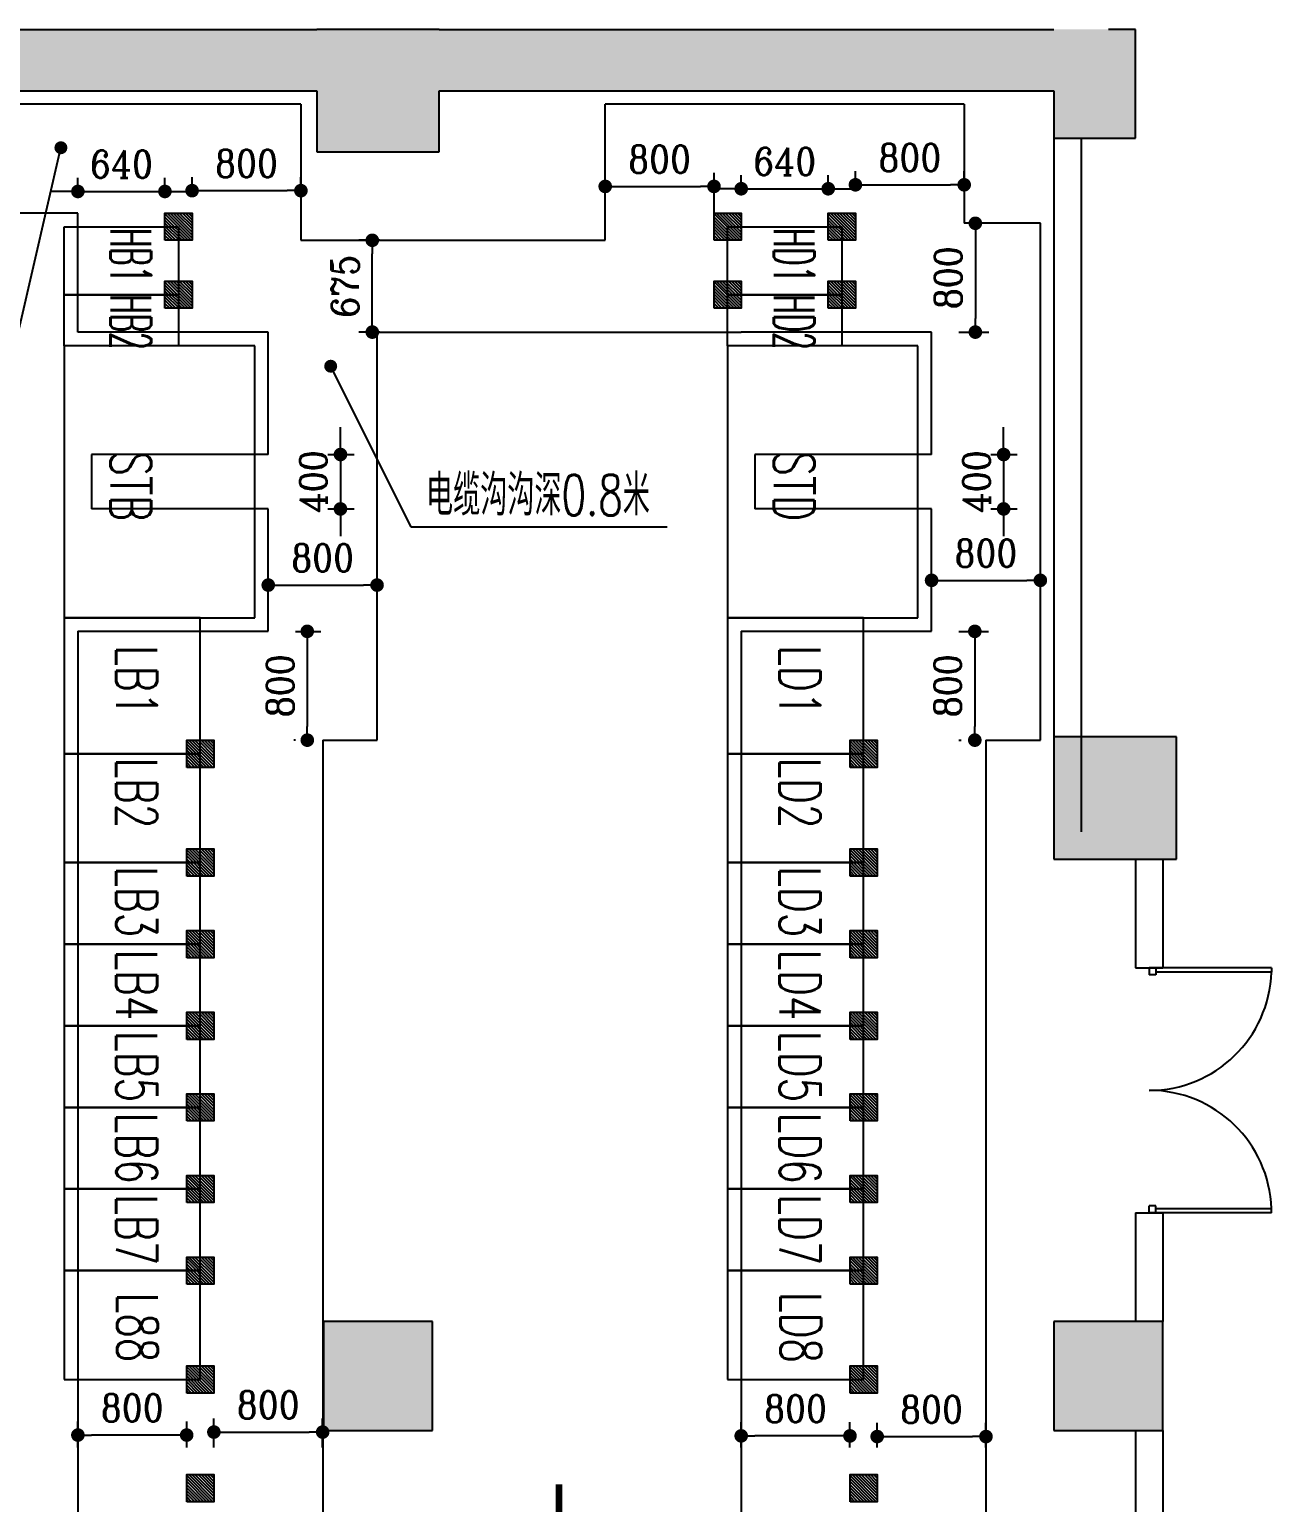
# Model space of a CAD drawing. Extents: x -336391 to 664021, y -458009 to -178412.
# Drawn here: x 578660 to 587794, y -395623 to -384793 of the extents above; entities that cross this region are included whole.
import ezdxf
from ezdxf.enums import TextEntityAlignment as Align

# ---------------------------------------------------------------- set-up
doc = ezdxf.new("R2010")
doc.units = 0
doc.header["$LTSCALE"] = 1000
doc.header["$MEASUREMENT"] = 0
doc.layers.get('0').update_dxf_attribs({"linetype": 'CONTINUOUS'})
doc.layers.get('Defpoints').update_dxf_attribs({"linetype": 'CONTINUOUS'})
for name, color, linetype in [('A-墙线', 7, 'CONTINUOUS'), ('A-门', 8, 'CONTINUOUS'), ('COLUMN', 9, 'CONTINUOUS'), ('EQUIP-箱柜', 3, 'CONTINUOUS'), ('EQUIP-通讯', 3, 'CONTINUOUS'), ('PUB_HATCH', 250, 'CONTINUOUS'), ('WALL', 7, 'CONTINUOUS'), ('电气-文字', 4, 'CONTINUOUS'), ('电气-电缆沟', 9, 'CONTINUOUS')]:
    doc.layers.add(name, color=color, linetype=linetype)
doc.styles.add('HZ', font='tjromans.shx', dxfattribs={"width": 0.75, "bigfont": 'tjhztxt.shx'})
doc.styles.add('ROMANC', font='romanc', dxfattribs={"width": 0.9})
doc.dimstyles.new('dq', dxfattribs={"dimtxt": 200, "dimasz": 100, "dimexe": 100, "dimexo": 200, "dimgap": 100, "dimtad": 1, "dimdec": 0, "dimdsep": 46, "dimtxsty": 'ROMANC', "dimblk1": 'DOT', "dimblk2": 'DOT', "dimsah": 1, "dimcen": 2.5, "dimadec": 0, "dimazin": 0, "dimtfac": 1, "dimtdec": 0, "dimtix": 1, "dimtmove": 2, "dimatfit": 3, "dimldrblk": 'DOT', "dimfxl": 0, "dimtolj": 1, "dimtzin": 0, "dimarcsym": 0})

# ---------------------------------------------------------------- blocks, each defined once
blk = doc.blocks.new('m1800')
at = {"layer": 'A-门'}
for p, q in [((-900, 900), (-900, 0)), ((-900, 900), (-870, 900)), ((-870, 900), (-870, 50)), ((870, 900), (870, 50)), ((900, 900), (870, 900)), ((900, 900), (900, 0)), ((-900, 50), (-850, 50)), ((-900, 0), (-850, 0)), ((-850, 50), (-850, 0)), ((850, 50), (850, 0)), ((900, 50), (850, 50)), ((900, 0), (850, 0))]:
    blk.add_line(p, q, dxfattribs=at)
for centre, start, end in [((-900, 0), 0, 88.0898), ((900, 0), 91.9102, 180)]:
    blk.add_arc(centre, 900, start, end, dxfattribs=at)
blk = doc.blocks.new('_Dot')
at = {"color": 0, "linetype": 'ByBlock', "lineweight": -2}
blk.add_line((-0.5, 0), (-1, 0), dxfattribs=at)
at = {"color": 0, "linetype": 'ByBlock', "const_width": 0.5}
blk.add_lwpolyline([(-0.25, 0, 1), (0.25, 0, 1)], format="xyb", close=True, dxfattribs=at)
blk = doc.blocks.new('*D159')
at = {"layer": 'Defpoints', "color": 0}
for p in [(583894, -395133), (583894, -395418), (584694, -395418)]:
    blk.add_point(p, dxfattribs=at)
at = {"layer": '电气-电缆沟', "color": 0, "lineweight": -2}
for p, q in [((583894, -395218), (583894, -395033)), ((584694, -395218), (584694, -395033)), ((584594, -395133), (583994, -395133))]:
    blk.add_line(p, q, dxfattribs=at)
at = {"layer": '电气-电缆沟', "color": 0, "lineweight": -2, "xscale": 100, "yscale": 100, "zscale": 100, "rotation": 180}
blk.add_blockref('_Dot', (583894, -395133), dxfattribs=at)
at = {"layer": '电气-电缆沟', "color": 0, "lineweight": -2, "xscale": 100, "yscale": 100, "zscale": 100}
blk.add_blockref('_Dot', (584694, -395133), dxfattribs=at)
at = {"layer": '电气-电缆沟', "color": 0, "insert": (584294, -394933), "char_height": 200, "attachment_point": 5, "style": 'ROMANC'}
blk.add_mtext('\\A1;800', dxfattribs=at)
blk = doc.blocks.new('*D160')
at = {"layer": 'Defpoints', "color": 0}
for p in [(585694, -395138), (584894, -395418), (585694, -395418)]:
    blk.add_point(p, dxfattribs=at)
at = {"layer": '电气-电缆沟', "color": 0, "lineweight": -2}
for p, q in [((584894, -395218), (584894, -395038)), ((585694, -395218), (585694, -395038)), ((584994, -395138), (585594, -395138))]:
    blk.add_line(p, q, dxfattribs=at)
at = {"layer": '电气-电缆沟', "color": 0, "lineweight": -2, "xscale": 100, "yscale": 100, "zscale": 100, "rotation": 180}
blk.add_blockref('_Dot', (584894, -395138), dxfattribs=at)
at = {"layer": '电气-电缆沟', "color": 0, "lineweight": -2, "xscale": 100, "yscale": 100, "zscale": 100}
blk.add_blockref('_Dot', (585694, -395138), dxfattribs=at)
at = {"layer": '电气-电缆沟', "color": 0, "insert": (585294, -394938), "char_height": 200, "attachment_point": 5, "style": 'ROMANC'}
blk.add_mtext('\\A1;800', dxfattribs=at)
blk = doc.blocks.new('*D161')
at = {"layer": 'Defpoints', "color": 0}
for p in [(579016, -395127), (579016, -395418), (579816, -395418)]:
    blk.add_point(p, dxfattribs=at)
at = {"layer": '电气-电缆沟', "color": 0, "lineweight": -2}
for p, q in [((579016, -395218), (579016, -395027)), ((579816, -395218), (579816, -395027)), ((579716, -395127), (579116, -395127))]:
    blk.add_line(p, q, dxfattribs=at)
at = {"layer": '电气-电缆沟', "color": 0, "lineweight": -2, "xscale": 100, "yscale": 100, "zscale": 100, "rotation": 180}
blk.add_blockref('_Dot', (579016, -395127), dxfattribs=at)
at = {"layer": '电气-电缆沟', "color": 0, "lineweight": -2, "xscale": 100, "yscale": 100, "zscale": 100}
blk.add_blockref('_Dot', (579816, -395127), dxfattribs=at)
at = {"layer": '电气-电缆沟', "color": 0, "insert": (579416, -394927), "char_height": 200, "attachment_point": 5, "style": 'ROMANC'}
blk.add_mtext('\\A1;800', dxfattribs=at)
blk = doc.blocks.new('*D162')
at = {"layer": 'Defpoints', "color": 0}
for p in [(580816, -395105), (580016, -395418), (580816, -395418)]:
    blk.add_point(p, dxfattribs=at)
at = {"layer": '电气-电缆沟', "color": 0, "lineweight": -2}
for p, q in [((580016, -395218), (580016, -395005)), ((580816, -395218), (580816, -395005)), ((580116, -395105), (580716, -395105))]:
    blk.add_line(p, q, dxfattribs=at)
at = {"layer": '电气-电缆沟', "color": 0, "lineweight": -2, "xscale": 100, "yscale": 100, "zscale": 100, "rotation": 180}
blk.add_blockref('_Dot', (580016, -395105), dxfattribs=at)
at = {"layer": '电气-电缆沟', "color": 0, "lineweight": -2, "xscale": 100, "yscale": 100, "zscale": 100}
blk.add_blockref('_Dot', (580816, -395105), dxfattribs=at)
at = {"layer": '电气-电缆沟', "color": 0, "insert": (580416, -394905), "char_height": 200, "attachment_point": 5, "style": 'ROMANC'}
blk.add_mtext('\\A1;800', dxfattribs=at)
blk = doc.blocks.new('*D163')
at = {"layer": 'Defpoints', "color": 0}
for p in [(580416, -389218), (580703, -390018), (580816, -390018)]:
    blk.add_point(p, dxfattribs=at)
at = {"layer": '电气-电缆沟', "color": 0, "lineweight": -2}
for p, q in [((580616, -389218), (580803, -389218)), ((580703, -389318), (580703, -389918)), ((580616, -390018), (580603, -390018))]:
    blk.add_line(p, q, dxfattribs=at)
at = {"layer": '电气-电缆沟', "color": 0, "lineweight": -2, "xscale": 100, "yscale": 100, "zscale": 100}
for p, rotation in [((580703, -389218), 90), ((580703, -390018), 270)]:
    blk.add_blockref('_Dot', p, dxfattribs=dict(at, rotation=rotation))
at = {"layer": '电气-电缆沟', "color": 0, "insert": (580503, -389618), "char_height": 200, "attachment_point": 5, "rotation": 90, "style": 'ROMANC'}
blk.add_mtext('\\A1;800', dxfattribs=at)
blk = doc.blocks.new('*D164')
at = {"layer": 'Defpoints', "color": 0}
for p in [(581216, -388878), (580416, -389231), (581216, -389231)]:
    blk.add_point(p, dxfattribs=at)
at = {"layer": '电气-电缆沟', "color": 0, "lineweight": -2}
for p, q in [((580416, -389031), (580416, -388778)), ((581216, -389031), (581216, -388778)), ((580516, -388878), (581116, -388878))]:
    blk.add_line(p, q, dxfattribs=at)
at = {"layer": '电气-电缆沟', "color": 0, "lineweight": -2, "xscale": 100, "yscale": 100, "zscale": 100, "rotation": 180}
blk.add_blockref('_Dot', (580416, -388878), dxfattribs=at)
at = {"layer": '电气-电缆沟', "color": 0, "lineweight": -2, "xscale": 100, "yscale": 100, "zscale": 100}
blk.add_blockref('_Dot', (581216, -388878), dxfattribs=at)
at = {"layer": '电气-电缆沟', "color": 0, "insert": (580816, -388678), "char_height": 200, "attachment_point": 5, "style": 'ROMANC'}
blk.add_mtext('\\A1;800', dxfattribs=at)
blk = doc.blocks.new('*D165')
at = {"layer": 'Defpoints', "color": 0}
for p in [(585294, -389218), (585612, -390018), (585694, -390018)]:
    blk.add_point(p, dxfattribs=at)
at = {"layer": '电气-电缆沟', "color": 0, "lineweight": -2}
for p, q in [((585494, -389218), (585712, -389218)), ((585612, -389318), (585612, -389918)), ((585494, -390018), (585512, -390018))]:
    blk.add_line(p, q, dxfattribs=at)
at = {"layer": '电气-电缆沟', "color": 0, "lineweight": -2, "xscale": 100, "yscale": 100, "zscale": 100}
for p, rotation in [((585612, -389218), 90), ((585612, -390018), 270)]:
    blk.add_blockref('_Dot', p, dxfattribs=dict(at, rotation=rotation))
at = {"layer": '电气-电缆沟', "color": 0, "insert": (585412, -389618), "char_height": 200, "attachment_point": 5, "rotation": 90, "style": 'ROMANC'}
blk.add_mtext('\\A1;800', dxfattribs=at)
blk = doc.blocks.new('*D166')
at = {"layer": 'Defpoints', "color": 0}
for p in [(586094, -388843), (585294, -389147), (586094, -389147)]:
    blk.add_point(p, dxfattribs=at)
at = {"layer": '电气-电缆沟', "color": 0, "lineweight": -2}
for p, q in [((585294, -388947), (585294, -388743)), ((586094, -388947), (586094, -388743)), ((585394, -388843), (585994, -388843))]:
    blk.add_line(p, q, dxfattribs=at)
at = {"layer": '电气-电缆沟', "color": 0, "lineweight": -2, "xscale": 100, "yscale": 100, "zscale": 100, "rotation": 180}
blk.add_blockref('_Dot', (585294, -388843), dxfattribs=at)
at = {"layer": '电气-电缆沟', "color": 0, "lineweight": -2, "xscale": 100, "yscale": 100, "zscale": 100}
blk.add_blockref('_Dot', (586094, -388843), dxfattribs=at)
at = {"layer": '电气-电缆沟', "color": 0, "insert": (585694, -388643), "char_height": 200, "attachment_point": 5, "style": 'ROMANC'}
blk.add_mtext('\\A1;800', dxfattribs=at)
blk = doc.blocks.new('*D167')
at = {"layer": 'Defpoints', "color": 0}
for p in [(579656, -385984), (579016, -386143), (579656, -386143)]:
    blk.add_point(p, dxfattribs=at)
at = {"layer": '电气-电缆沟', "color": 0, "lineweight": -2}
for p, q in [((578916, -385984), (578816, -385984)), ((579016, -385943), (579016, -385884)), ((579016, -385984), (579656, -385984)), ((579656, -385943), (579656, -385884)), ((579756, -385984), (579856, -385984))]:
    blk.add_line(p, q, dxfattribs=at)
at = {"layer": '电气-电缆沟', "color": 0, "lineweight": -2, "xscale": 100, "yscale": 100, "zscale": 100}
blk.add_blockref('_Dot', (579016, -385984), dxfattribs=at)
at = {"layer": '电气-电缆沟', "color": 0, "lineweight": -2, "xscale": 100, "yscale": 100, "zscale": 100, "rotation": 180}
blk.add_blockref('_Dot', (579656, -385984), dxfattribs=at)
at = {"layer": '电气-电缆沟', "color": 0, "insert": (579336, -385784), "char_height": 200, "attachment_point": 5, "style": 'ROMANC'}
blk.add_mtext('\\A1;640', dxfattribs=at)
blk = doc.blocks.new('*D168')
at = {"layer": 'Defpoints', "color": 0}
for p in [(580656, -385978), (579856, -386143), (580656, -386143)]:
    blk.add_point(p, dxfattribs=at)
at = {"layer": '电气-电缆沟', "color": 0, "lineweight": -2}
for p, q in [((579856, -385943), (579856, -385878)), ((580656, -385943), (580656, -385878)), ((579956, -385978), (580556, -385978))]:
    blk.add_line(p, q, dxfattribs=at)
at = {"layer": '电气-电缆沟', "color": 0, "lineweight": -2, "xscale": 100, "yscale": 100, "zscale": 100, "rotation": 180}
blk.add_blockref('_Dot', (579856, -385978), dxfattribs=at)
at = {"layer": '电气-电缆沟', "color": 0, "lineweight": -2, "xscale": 100, "yscale": 100, "zscale": 100}
blk.add_blockref('_Dot', (580656, -385978), dxfattribs=at)
at = {"layer": '电气-电缆沟', "color": 0, "insert": (580256, -385778), "char_height": 200, "attachment_point": 5, "style": 'ROMANC'}
blk.add_mtext('\\A1;800', dxfattribs=at)
blk = doc.blocks.new('*D169')
at = {"layer": 'Defpoints', "color": 0}
for p in [(581181, -386343), (581437, -386343), (581437, -387018)]:
    blk.add_point(p, dxfattribs=at)
at = {"layer": '电气-电缆沟', "color": 0, "lineweight": -2}
for p, q in [((581237, -386343), (581081, -386343)), ((581181, -386918), (581181, -386443)), ((581237, -387018), (581081, -387018))]:
    blk.add_line(p, q, dxfattribs=at)
at = {"layer": '电气-电缆沟', "color": 0, "lineweight": -2, "xscale": 100, "yscale": 100, "zscale": 100}
for p, rotation in [((581181, -386343), 90), ((581181, -387018), 270)]:
    blk.add_blockref('_Dot', p, dxfattribs=dict(at, rotation=rotation))
at = {"layer": '电气-电缆沟', "color": 0, "insert": (580981, -386680), "char_height": 200, "attachment_point": 5, "rotation": 90, "style": 'ROMANC'}
blk.add_mtext('\\A1;675', dxfattribs=at)
blk = doc.blocks.new('*D170')
at = {"layer": 'Defpoints', "color": 0}
for p in [(583694, -385947), (582894, -386343), (583694, -386343)]:
    blk.add_point(p, dxfattribs=at)
at = {"layer": '电气-电缆沟', "color": 0, "lineweight": -2}
for p, q in [((582894, -386143), (582894, -385847)), ((583694, -386143), (583694, -385847)), ((582994, -385947), (583594, -385947))]:
    blk.add_line(p, q, dxfattribs=at)
at = {"layer": '电气-电缆沟', "color": 0, "lineweight": -2, "xscale": 100, "yscale": 100, "zscale": 100, "rotation": 180}
blk.add_blockref('_Dot', (582894, -385947), dxfattribs=at)
at = {"layer": '电气-电缆沟', "color": 0, "lineweight": -2, "xscale": 100, "yscale": 100, "zscale": 100}
blk.add_blockref('_Dot', (583694, -385947), dxfattribs=at)
at = {"layer": '电气-电缆沟', "color": 0, "insert": (583294, -385747), "char_height": 200, "attachment_point": 5, "style": 'ROMANC'}
blk.add_mtext('\\A1;800', dxfattribs=at)
blk = doc.blocks.new('*D171')
at = {"layer": 'Defpoints', "color": 0}
for p in [(584534, -385964), (583894, -386143), (584534, -386143)]:
    blk.add_point(p, dxfattribs=at)
at = {"layer": '电气-电缆沟', "color": 0, "lineweight": -2}
for p, q in [((583894, -385943), (583894, -385864)), ((584534, -385943), (584534, -385864)), ((583794, -385964), (583694, -385964)), ((583894, -385964), (584534, -385964)), ((584634, -385964), (584734, -385964))]:
    blk.add_line(p, q, dxfattribs=at)
at = {"layer": '电气-电缆沟', "color": 0, "lineweight": -2, "xscale": 100, "yscale": 100, "zscale": 100}
blk.add_blockref('_Dot', (583894, -385964), dxfattribs=at)
at = {"layer": '电气-电缆沟', "color": 0, "lineweight": -2, "xscale": 100, "yscale": 100, "zscale": 100, "rotation": 180}
blk.add_blockref('_Dot', (584534, -385964), dxfattribs=at)
at = {"layer": '电气-电缆沟', "color": 0, "insert": (584214, -385764), "char_height": 200, "attachment_point": 5, "style": 'ROMANC'}
blk.add_mtext('\\A1;640', dxfattribs=at)
blk = doc.blocks.new('*D172')
at = {"layer": 'Defpoints', "color": 0}
for p in [(585534, -385935), (584734, -386143), (585534, -386143)]:
    blk.add_point(p, dxfattribs=at)
at = {"layer": '电气-电缆沟', "color": 0, "lineweight": -2}
for p, q in [((584734, -385943), (584734, -385835)), ((585534, -385943), (585534, -385835)), ((584834, -385935), (585434, -385935))]:
    blk.add_line(p, q, dxfattribs=at)
at = {"layer": '电气-电缆沟', "color": 0, "lineweight": -2, "xscale": 100, "yscale": 100, "zscale": 100, "rotation": 180}
blk.add_blockref('_Dot', (584734, -385935), dxfattribs=at)
at = {"layer": '电气-电缆沟', "color": 0, "lineweight": -2, "xscale": 100, "yscale": 100, "zscale": 100}
blk.add_blockref('_Dot', (585534, -385935), dxfattribs=at)
at = {"layer": '电气-电缆沟', "color": 0, "insert": (585134, -385735), "char_height": 200, "attachment_point": 5, "style": 'ROMANC'}
blk.add_mtext('\\A1;800', dxfattribs=at)
blk = doc.blocks.new('*D173')
at = {"layer": 'Defpoints', "color": 0}
for p in [(585534, -386218), (585294, -387018), (585616, -387018)]:
    blk.add_point(p, dxfattribs=at)
at = {"layer": '电气-电缆沟', "color": 0, "lineweight": -2}
for p, q in [((585734, -386218), (585716, -386218)), ((585616, -386318), (585616, -386918)), ((585494, -387018), (585716, -387018))]:
    blk.add_line(p, q, dxfattribs=at)
at = {"layer": '电气-电缆沟', "color": 0, "lineweight": -2, "xscale": 100, "yscale": 100, "zscale": 100}
for p, rotation in [((585616, -386218), 90), ((585616, -387018), 270)]:
    blk.add_blockref('_Dot', p, dxfattribs=dict(at, rotation=rotation))
at = {"layer": '电气-电缆沟', "color": 0, "insert": (585416, -386618), "char_height": 200, "attachment_point": 5, "rotation": 90, "style": 'ROMANC'}
blk.add_mtext('\\A1;800', dxfattribs=at)
blk = doc.blocks.new('*D175')
at = {"layer": 'Defpoints', "color": 0}
for p in [(580653, -387918), (580653, -388318), (580947, -388318)]:
    blk.add_point(p, dxfattribs=at)
at = {"layer": '电气-电缆沟', "color": 0, "lineweight": -2}
for p, q in [((580947, -387818), (580947, -387718)), ((580853, -387918), (581047, -387918)), ((580947, -387918), (580947, -388318)), ((580853, -388318), (581047, -388318)), ((580947, -388418), (580947, -388518))]:
    blk.add_line(p, q, dxfattribs=at)
at = {"layer": '电气-电缆沟', "color": 0, "lineweight": -2, "xscale": 100, "yscale": 100, "zscale": 100}
for p, rotation in [((580947, -387918), 270), ((580947, -388318), 90)]:
    blk.add_blockref('_Dot', p, dxfattribs=dict(at, rotation=rotation))
at = {"layer": '电气-电缆沟', "color": 0, "insert": (580747, -388118), "char_height": 200, "attachment_point": 5, "rotation": 90, "style": 'ROMANC'}
blk.add_mtext('\\A1;400', dxfattribs=at)
blk = doc.blocks.new('*D176')
at = {"layer": 'Defpoints', "color": 0}
for p in [(585531, -387918), (585531, -388318), (585824, -388318)]:
    blk.add_point(p, dxfattribs=at)
at = {"layer": '电气-电缆沟', "color": 0, "lineweight": -2}
for p, q in [((585824, -387818), (585824, -387718)), ((585731, -387918), (585924, -387918)), ((585824, -387918), (585824, -388318)), ((585731, -388318), (585924, -388318)), ((585824, -388418), (585824, -388518))]:
    blk.add_line(p, q, dxfattribs=at)
at = {"layer": '电气-电缆沟', "color": 0, "lineweight": -2, "xscale": 100, "yscale": 100, "zscale": 100}
for p, rotation in [((585824, -387918), 270), ((585824, -388318), 90)]:
    blk.add_blockref('_Dot', p, dxfattribs=dict(at, rotation=rotation))
at = {"layer": '电气-电缆沟', "color": 0, "insert": (585624, -388118), "char_height": 200, "attachment_point": 5, "rotation": 90, "style": 'ROMANC'}
blk.add_mtext('\\A1;400', dxfattribs=at)

msp = doc.modelspace()

# ---------------------------------------------------------------- hatches: boundary and pattern name
at = {"layer": 'EQUIP-通讯'}
h = msp.add_hatch(color=256, dxfattribs=at)
edge = h.paths.add_edge_path()
edge.add_arc((578891.2, -385662.4), 48, 0, 360)
h = msp.add_hatch(color=256, dxfattribs=at)
edge = h.paths.add_edge_path()
edge.add_arc((580875.1, -387268.7), 48, 0, 360)
at = {"layer": 'PUB_HATCH'}
for points in [[(580772.1, -385242.9), (580772.1, -384792.9), (581494.1, -384792.9), (581494.1, -384792.9), (573766.2, -384792.9), (573766.2, -384792.9), (574216.2, -384792.9), (574216.2, -385242.9)], [(580772.1, -385692.9), (581672.1, -385692.9), (581672.1, -384792.9), (580772.1, -384792.9)], [(586194.1, -385242.9), (586194.1, -384792.9), (581494.1, -384792.9), (581494.1, -384792.9), (581672.1, -384792.9), (581672.1, -385242.9)], [(586194.1, -385592.9), (586794.1, -385592.9), (586794.1, -384792.9), (586194.1, -384792.9)], [(586194.1, -390892.9), (587094.1, -390892.9), (587094.1, -389992.9), (586194.1, -389992.9)], [(581622.7, -395092.9), (581622.7, -394292.9), (580822.7, -394292.9), (580822.7, -395092.9)], [(586194.1, -394292.9), (586194.1, -395092.9), (586994.1, -395092.9), (586994.1, -394292.9)]]:
    msp.add_hatch(color=256, dxfattribs=at).paths.add_polyline_path(points)
at = {"layer": '电气-电缆沟'}
h = msp.add_hatch(dxfattribs=at)
h.set_pattern_fill('ANSI31', color=11, scale=10, angle=90, style=0)
h.set_pattern_definition([(135, (430223.189, -537914.413), (-11.2253202, -11.2253202), [])])
h.paths.add_polyline_path([(579656.2, -386342.9), (579656.2, -386142.9), (579856.2, -386142.9), (579856.2, -386342.9)])
h = msp.add_hatch(dxfattribs=at)
h.set_pattern_fill('ANSI31', color=11, scale=10, angle=90, style=0)
h.set_pattern_definition([(135, (434261.11, -537914.413), (-11.2253202, -11.2253202), [])])
h.paths.add_polyline_path([(583694.1, -386342.9), (583694.1, -386142.9), (583894.1, -386142.9), (583894.1, -386342.9)])
h = msp.add_hatch(dxfattribs=at)
h.set_pattern_fill('ANSI31', color=11, scale=10, angle=90, style=0)
h.set_pattern_definition([(135, (435101.11, -537914.413), (-11.2253202, -11.2253202), [])])
h.paths.add_polyline_path([(584534.1, -386342.9), (584534.1, -386142.9), (584734.1, -386142.9), (584734.1, -386342.9)])
h = msp.add_hatch(dxfattribs=at)
h.set_pattern_fill('ANSI31', color=11, scale=10, angle=90, style=0)
h.set_pattern_definition([(135, (430223.189, -538414.413), (-11.2253202, -11.2253202), [])])
h.paths.add_polyline_path([(579656.2, -386842.9), (579656.2, -386642.9), (579856.2, -386642.9), (579856.2, -386842.9)])
h = msp.add_hatch(dxfattribs=at)
h.set_pattern_fill('ANSI31', color=11, scale=10, angle=90, style=0)
h.set_pattern_definition([(135, (434261.11, -538414.413), (-11.2253202, -11.2253202), [])])
h.paths.add_polyline_path([(583694.1, -386842.9), (583694.1, -386642.9), (583894.1, -386642.9), (583894.1, -386842.9)])
h = msp.add_hatch(dxfattribs=at)
h.set_pattern_fill('ANSI31', color=11, scale=10, angle=90, style=0)
h.set_pattern_definition([(135, (435101.11, -538414.413), (-11.2253202, -11.2253202), [])])
h.paths.add_polyline_path([(584534.1, -386842.9), (584534.1, -386642.9), (584734.1, -386642.9), (584734.1, -386842.9)])
h = msp.add_hatch(dxfattribs=at)
h.set_pattern_fill('ANSI31', color=11, scale=10, angle=90, style=0)
h.set_pattern_definition([(135, (430383.189, -541789.413), (-11.2253202, -11.2253202), [])])
h.paths.add_polyline_path([(579816.2, -390217.9), (579816.2, -390017.9), (580016.2, -390017.9), (580016.2, -390217.9)])
h = msp.add_hatch(dxfattribs=at)
h.set_pattern_fill('ANSI31', color=11, scale=10, angle=90, style=0)
h.set_pattern_definition([(135, (435261.11, -541789.413), (-11.2253202, -11.2253202), [])])
h.paths.add_polyline_path([(584694.1, -390217.9), (584694.1, -390017.9), (584894.1, -390017.9), (584894.1, -390217.9)])
h = msp.add_hatch(dxfattribs=at)
h.set_pattern_fill('ANSI31', color=11, scale=10, angle=90, style=0)
h.set_pattern_definition([(135, (430383.189, -542589.413), (-11.2253202, -11.2253202), [])])
h.paths.add_polyline_path([(579816.2, -391017.9), (579816.2, -390817.9), (580016.2, -390817.9), (580016.2, -391017.9)])
h = msp.add_hatch(dxfattribs=at)
h.set_pattern_fill('ANSI31', color=11, scale=10, angle=90, style=0)
h.set_pattern_definition([(135, (435261.11, -542589.413), (-11.2253202, -11.2253202), [])])
h.paths.add_polyline_path([(584694.1, -391017.9), (584694.1, -390817.9), (584894.1, -390817.9), (584894.1, -391017.9)])
h = msp.add_hatch(dxfattribs=at)
h.set_pattern_fill('ANSI31', color=11, scale=10, angle=90, style=0)
h.set_pattern_definition([(135, (430383.189, -543189.413), (-11.2253202, -11.2253202), [])])
h.paths.add_polyline_path([(579816.2, -391617.9), (579816.2, -391417.9), (580016.2, -391417.9), (580016.2, -391617.9)])
h = msp.add_hatch(dxfattribs=at)
h.set_pattern_fill('ANSI31', color=11, scale=10, angle=90, style=0)
h.set_pattern_definition([(135, (435261.11, -543189.413), (-11.2253202, -11.2253202), [])])
h.paths.add_polyline_path([(584694.1, -391617.9), (584694.1, -391417.9), (584894.1, -391417.9), (584894.1, -391617.9)])
h = msp.add_hatch(dxfattribs=at)
h.set_pattern_fill('ANSI31', color=11, scale=10, angle=90, style=0)
h.set_pattern_definition([(135, (430383.189, -543789.413), (-11.2253202, -11.2253202), [])])
h.paths.add_polyline_path([(579816.2, -392217.9), (579816.2, -392017.9), (580016.2, -392017.9), (580016.2, -392217.9)])
h = msp.add_hatch(dxfattribs=at)
h.set_pattern_fill('ANSI31', color=11, scale=10, angle=90, style=0)
h.set_pattern_definition([(135, (435261.11, -543789.413), (-11.2253202, -11.2253202), [])])
h.paths.add_polyline_path([(584694.1, -392217.9), (584694.1, -392017.9), (584894.1, -392017.9), (584894.1, -392217.9)])
h = msp.add_hatch(dxfattribs=at)
h.set_pattern_fill('ANSI31', color=11, scale=10, angle=90, style=0)
h.set_pattern_definition([(135, (430383.189, -544389.413), (-11.2253202, -11.2253202), [])])
h.paths.add_polyline_path([(579816.2, -392817.9), (579816.2, -392617.9), (580016.2, -392617.9), (580016.2, -392817.9)])
h = msp.add_hatch(dxfattribs=at)
h.set_pattern_fill('ANSI31', color=11, scale=10, angle=90, style=0)
h.set_pattern_definition([(135, (435261.11, -544389.413), (-11.2253202, -11.2253202), [])])
h.paths.add_polyline_path([(584694.1, -392817.9), (584694.1, -392617.9), (584894.1, -392617.9), (584894.1, -392817.9)])
h = msp.add_hatch(dxfattribs=at)
h.set_pattern_fill('ANSI31', color=11, scale=10, angle=90, style=0)
h.set_pattern_definition([(135, (430383.189, -544989.413), (-11.2253202, -11.2253202), [])])
h.paths.add_polyline_path([(579816.2, -393417.9), (579816.2, -393217.9), (580016.2, -393217.9), (580016.2, -393417.9)])
h = msp.add_hatch(dxfattribs=at)
h.set_pattern_fill('ANSI31', color=11, scale=10, angle=90, style=0)
h.set_pattern_definition([(135, (435261.11, -544989.413), (-11.2253202, -11.2253202), [])])
h.paths.add_polyline_path([(584694.1, -393417.9), (584694.1, -393217.9), (584894.1, -393217.9), (584894.1, -393417.9)])
h = msp.add_hatch(dxfattribs=at)
h.set_pattern_fill('ANSI31', color=11, scale=10, angle=90, style=0)
h.set_pattern_definition([(135, (430383.189, -545589.413), (-11.2253202, -11.2253202), [])])
h.paths.add_polyline_path([(579816.2, -394017.9), (579816.2, -393817.9), (580016.2, -393817.9), (580016.2, -394017.9)])
h = msp.add_hatch(dxfattribs=at)
h.set_pattern_fill('ANSI31', color=11, scale=10, angle=90, style=0)
h.set_pattern_definition([(135, (435261.11, -545589.413), (-11.2253202, -11.2253202), [])])
h.paths.add_polyline_path([(584694.1, -394017.9), (584694.1, -393817.9), (584894.1, -393817.9), (584894.1, -394017.9)])
h = msp.add_hatch(dxfattribs=at)
h.set_pattern_fill('ANSI31', color=11, scale=10, angle=90, style=0)
h.set_pattern_definition([(135, (430383.189, -546389.413), (-11.2253202, -11.2253202), [])])
h.paths.add_polyline_path([(579816.2, -394817.9), (579816.2, -394617.9), (580016.2, -394617.9), (580016.2, -394817.9)])
h = msp.add_hatch(dxfattribs=at)
h.set_pattern_fill('ANSI31', color=11, scale=10, angle=90, style=0)
h.set_pattern_definition([(135, (435261.11, -546389.413), (-11.2253202, -11.2253202), [])])
h.paths.add_polyline_path([(584694.1, -394817.9), (584694.1, -394617.9), (584894.1, -394617.9), (584894.1, -394817.9)])
h = msp.add_hatch(dxfattribs=at)
h.set_pattern_fill('ANSI31', color=11, scale=10, angle=90, style=0)
h.set_pattern_definition([(135, (430383.189, -547189.413), (-11.2253202, -11.2253202), [])])
h.paths.add_polyline_path([(579816.2, -395617.9), (579816.2, -395417.9), (580016.2, -395417.9), (580016.2, -395617.9)])
h = msp.add_hatch(dxfattribs=at)
h.set_pattern_fill('ANSI31', color=11, scale=10, angle=90, style=0)
h.set_pattern_definition([(135, (435261.11, -547189.413), (-11.2253202, -11.2253202), [])])
h.paths.add_polyline_path([(584694.1, -395617.9), (584694.1, -395417.9), (584894.1, -395417.9), (584894.1, -395617.9)])

# ---------------------------------------------------------------- linework, layer by layer
at = {"layer": 'A-墙线'}
for p, q in [((586194.1, -385592.9), (586194.1, -390092.9)), ((586394.1, -385592.9), (586394.1, -390692.9)), ((586794.1, -390892.9), (586794.1, -391692.9)), ((586994.1, -390892.9), (586994.1, -391692.9)), ((586794.1, -391692.9), (586994.1, -391692.9)), ((586794.1, -393492.9), (586794.1, -394292.9)), ((586794.1, -393492.9), (586994.1, -393492.9)), ((586994.1, -393492.9), (586994.1, -394292.9)), ((586794.1, -395092.9), (586794.1, -401292.9)), ((586994.1, -395092.9), (586994.1, -401492.9))]:
    msp.add_line(p, q, dxfattribs=at)
at = {"layer": 'COLUMN'}
for p, q in [((581672.1, -384792.9), (580772.1, -384792.9)), ((586794.1, -384792.9), (586594.1, -384792.9)), ((586794.1, -385592.9), (586794.1, -384792.9)), ((580772.1, -385242.9), (580772.1, -385692.9)), ((581672.1, -385692.9), (581672.1, -385242.9)), ((586194.1, -385242.9), (586194.1, -385592.9)), ((586194.1, -385592.9), (586794.1, -385592.9)), ((580772.1, -385692.9), (581672.1, -385692.9)), ((587094.1, -389992.9), (586194.1, -389992.9)), ((586194.1, -389992.9), (586194.1, -390892.9)), ((587094.1, -390892.9), (587094.1, -389992.9)), ((586194.1, -390892.9), (587094.1, -390892.9)), ((581622.7, -394292.9), (580822.7, -394292.9)), ((580822.7, -394292.9), (580822.7, -395092.9)), ((581622.7, -395092.9), (581622.7, -394292.9)), ((586194.1, -394292.9), (586194.1, -395092.9)), ((586994.1, -394292.9), (586194.1, -394292.9)), ((586994.1, -395092.9), (586994.1, -394292.9)), ((580822.7, -395092.9), (581622.7, -395092.9)), ((586194.1, -395092.9), (586994.1, -395092.9))]:
    msp.add_line(p, q, dxfattribs=at)
at = {"layer": 'EQUIP-箱柜'}
for p, q in [((578916.2, -386742.9), (578916.2, -386242.9)), ((578916.2, -386242.9), (579756.2, -386242.9)), ((579756.2, -386242.9), (579756.2, -386742.9)), ((583794.1, -386742.9), (583794.1, -386242.9)), ((583794.1, -386242.9), (584634.1, -386242.9)), ((584634.1, -386242.9), (584634.1, -386742.9)), ((578916.2, -387117.9), (578916.2, -386742.9)), ((578916.2, -386742.9), (579756.2, -386742.9)), ((579756.2, -386742.9), (578916.2, -386742.9)), ((579756.2, -386742.9), (579756.2, -387117.9)), ((583794.1, -387117.9), (583794.1, -386742.9)), ((583794.1, -386742.9), (584634.1, -386742.9)), ((584634.1, -386742.9), (583794.1, -386742.9)), ((584634.1, -386742.9), (584634.1, -387117.9)), ((578916.2, -387117.9), (578916.2, -389117.9)), ((580316.2, -387117.9), (578916.2, -387117.9)), ((579756.2, -387117.9), (578916.2, -387117.9)), ((580316.2, -389117.9), (580316.2, -387117.9)), ((583794.1, -387117.9), (583794.1, -389117.9)), ((585194.1, -387117.9), (583794.1, -387117.9)), ((584634.1, -387117.9), (583794.1, -387117.9)), ((585194.1, -389117.9), (585194.1, -387117.9)), ((578916.2, -389117.9), (580316.2, -389117.9)), ((578916.2, -389117.9), (578916.2, -390117.9)), ((579916.2, -389117.9), (578916.2, -389117.9)), ((579916.2, -390117.9), (579916.2, -389117.9)), ((583794.1, -389117.9), (585194.1, -389117.9)), ((583794.1, -389117.9), (583794.1, -390117.9)), ((584794.1, -389117.9), (583794.1, -389117.9)), ((584794.1, -390117.9), (584794.1, -389117.9)), ((578916.2, -390117.9), (579916.2, -390117.9)), ((578916.2, -390117.9), (578916.2, -390917.9)), ((579916.2, -390117.9), (578916.2, -390117.9)), ((579916.2, -390917.9), (579916.2, -390117.9)), ((583794.1, -390117.9), (584794.1, -390117.9)), ((583794.1, -390117.9), (583794.1, -390917.9)), ((584794.1, -390117.9), (583794.1, -390117.9)), ((584794.1, -390917.9), (584794.1, -390117.9)), ((578916.2, -390917.9), (579916.2, -390917.9)), ((578916.2, -390917.9), (578916.2, -391517.9)), ((579916.2, -390917.9), (578916.2, -390917.9)), ((579916.2, -391517.9), (579916.2, -390917.9)), ((583794.1, -390917.9), (584794.1, -390917.9)), ((583794.1, -390917.9), (583794.1, -391517.9)), ((584794.1, -390917.9), (583794.1, -390917.9)), ((584794.1, -391517.9), (584794.1, -390917.9)), ((578916.2, -391517.9), (579916.2, -391517.9)), ((578916.2, -391517.9), (578916.2, -392117.9)), ((579916.2, -391517.9), (578916.2, -391517.9)), ((579916.2, -392117.9), (579916.2, -391517.9)), ((583794.1, -391517.9), (584794.1, -391517.9)), ((583794.1, -391517.9), (583794.1, -392117.9)), ((584794.1, -391517.9), (583794.1, -391517.9)), ((584794.1, -392117.9), (584794.1, -391517.9)), ((578916.2, -392117.9), (579916.2, -392117.9)), ((578916.2, -392117.9), (578916.2, -392717.9)), ((579916.2, -392117.9), (578916.2, -392117.9)), ((579916.2, -392717.9), (579916.2, -392117.9)), ((583794.1, -392117.9), (584794.1, -392117.9)), ((583794.1, -392117.9), (583794.1, -392717.9)), ((584794.1, -392117.9), (583794.1, -392117.9)), ((584794.1, -392717.9), (584794.1, -392117.9)), ((578916.2, -392717.9), (578916.2, -393317.9)), ((579916.2, -392717.9), (578916.2, -392717.9)), ((578916.2, -392717.9), (579916.2, -392717.9)), ((579916.2, -393317.9), (579916.2, -392717.9)), ((583794.1, -392717.9), (583794.1, -393317.9)), ((584794.1, -392717.9), (583794.1, -392717.9)), ((583794.1, -392717.9), (584794.1, -392717.9)), ((584794.1, -393317.9), (584794.1, -392717.9)), ((578916.2, -393317.9), (579916.2, -393317.9)), ((578916.2, -393317.9), (578916.2, -393917.9)), ((579916.2, -393317.9), (578916.2, -393317.9)), ((579916.2, -393917.9), (579916.2, -393317.9)), ((583794.1, -393317.9), (584794.1, -393317.9)), ((583794.1, -393317.9), (583794.1, -393917.9)), ((584794.1, -393317.9), (583794.1, -393317.9)), ((584794.1, -393917.9), (584794.1, -393317.9)), ((578916.2, -393917.9), (578916.2, -394717.9)), ((579916.2, -393917.9), (578916.2, -393917.9)), ((578916.2, -393917.9), (579916.2, -393917.9)), ((579916.2, -394717.9), (579916.2, -393917.9)), ((583794.1, -393917.9), (583794.1, -394717.9)), ((584794.1, -393917.9), (583794.1, -393917.9)), ((583794.1, -393917.9), (584794.1, -393917.9)), ((584794.1, -394717.9), (584794.1, -393917.9)), ((578916.2, -394717.9), (579916.2, -394717.9)), ((583794.1, -394717.9), (584794.1, -394717.9))]:
    msp.add_line(p, q, dxfattribs=at)
at = {"layer": 'WALL'}
for p, q in [((574216.2, -384792.9), (580772.1, -384792.9)), ((581672.1, -384792.9), (586194.1, -384792.9)), ((574216.2, -385242.9), (580772.1, -385242.9)), ((581672.1, -385242.9), (586194.1, -385242.9))]:
    msp.add_line(p, q, dxfattribs=at)
at = {"layer": '电气-文字', "const_width": 50}
msp.add_lwpolyline([(582244.2, -395843.1), (582554, -395843.1), (582554, -395488.8)], dxfattribs=at)
at = {"layer": '电气-电缆沟'}
for p, q in [((580656.2, -385342.9), (574676.2, -385342.9)), ((580656.2, -385342.9), (580656.2, -386342.9)), ((585534.1, -385342.9), (582894.1, -385342.9)), ((582894.1, -386342.9), (582894.1, -385342.9)), ((585534.1, -385342.9), (585534.1, -386217.9)), ((578488.6, -387408.6), (578891.2, -385662.4)), ((579016.2, -386142.9), (576316.2, -386142.9)), ((579016.2, -387017.9), (579016.2, -386142.9)), ((586094.1, -386217.9), (585534.1, -386217.9)), ((586094.1, -390017.9), (586094.1, -386217.9)), ((580656.2, -386342.9), (582894.1, -386342.9)), ((580416.2, -387017.9), (579016.2, -387017.9)), ((580416.2, -387917.9), (580416.2, -387017.9)), ((581216.2, -390017.9), (581216.2, -387017.9)), ((581216.2, -387017.9), (583894.1, -387017.9)), ((585294.1, -387017.9), (583894.1, -387017.9)), ((585294.1, -387917.9), (585294.1, -387017.9)), ((581466.5, -388451.8), (580875.1, -387268.7)), ((580416.2, -387917.9), (579116.2, -387917.9)), ((579116.2, -387917.9), (579116.2, -388317.9)), ((585294.1, -387917.9), (583994.1, -387917.9)), ((583994.1, -387917.9), (583994.1, -388317.9)), ((580416.2, -388317.9), (579116.2, -388317.9)), ((580416.2, -389217.9), (580416.2, -388317.9)), ((585294.1, -388317.9), (583994.1, -388317.9)), ((585294.1, -389217.9), (585294.1, -388317.9)), ((583349.6, -388451.8), (581466.5, -388451.8)), ((579016.2, -389217.9), (579016.2, -394017.9)), ((579016.2, -389217.9), (580416.2, -389217.9)), ((583894.1, -389217.9), (583894.1, -396317.9)), ((583894.1, -389217.9), (585294.1, -389217.9)), ((580816.2, -390017.9), (580816.2, -398992.9)), ((580816.2, -390017.9), (581216.2, -390017.9)), ((585694.1, -390017.9), (585694.1, -400792.9)), ((585694.1, -390017.9), (586094.1, -390017.9)), ((579016.2, -394017.9), (579016.2, -396317.9))]:
    msp.add_line(p, q, dxfattribs=at)
at = {"layer": '电气-电缆沟', "color": 11}
for points in [[(579656.2, -386342.9), (579656.2, -386142.9), (579856.2, -386142.9), (579856.2, -386342.9)], [(583694.1, -386342.9), (583694.1, -386142.9), (583894.1, -386142.9), (583894.1, -386342.9)], [(584534.1, -386342.9), (584534.1, -386142.9), (584734.1, -386142.9), (584734.1, -386342.9)], [(579656.2, -386842.9), (579656.2, -386642.9), (579856.2, -386642.9), (579856.2, -386842.9)], [(583694.1, -386842.9), (583694.1, -386642.9), (583894.1, -386642.9), (583894.1, -386842.9)], [(584534.1, -386842.9), (584534.1, -386642.9), (584734.1, -386642.9), (584734.1, -386842.9)], [(579816.2, -390217.9), (579816.2, -390017.9), (580016.2, -390017.9), (580016.2, -390217.9)], [(584694.1, -390217.9), (584694.1, -390017.9), (584894.1, -390017.9), (584894.1, -390217.9)], [(579816.2, -391017.9), (579816.2, -390817.9), (580016.2, -390817.9), (580016.2, -391017.9)], [(584694.1, -391017.9), (584694.1, -390817.9), (584894.1, -390817.9), (584894.1, -391017.9)], [(579816.2, -391617.9), (579816.2, -391417.9), (580016.2, -391417.9), (580016.2, -391617.9)], [(584694.1, -391617.9), (584694.1, -391417.9), (584894.1, -391417.9), (584894.1, -391617.9)], [(579816.2, -392217.9), (579816.2, -392017.9), (580016.2, -392017.9), (580016.2, -392217.9)], [(584694.1, -392217.9), (584694.1, -392017.9), (584894.1, -392017.9), (584894.1, -392217.9)], [(579816.2, -392817.9), (579816.2, -392617.9), (580016.2, -392617.9), (580016.2, -392817.9)], [(584694.1, -392817.9), (584694.1, -392617.9), (584894.1, -392617.9), (584894.1, -392817.9)], [(579816.2, -393417.9), (579816.2, -393217.9), (580016.2, -393217.9), (580016.2, -393417.9)], [(584694.1, -393417.9), (584694.1, -393217.9), (584894.1, -393217.9), (584894.1, -393417.9)], [(579816.2, -394017.9), (579816.2, -393817.9), (580016.2, -393817.9), (580016.2, -394017.9)], [(584694.1, -394017.9), (584694.1, -393817.9), (584894.1, -393817.9), (584894.1, -394017.9)], [(579816.2, -394817.9), (579816.2, -394617.9), (580016.2, -394617.9), (580016.2, -394817.9)], [(584694.1, -394817.9), (584694.1, -394617.9), (584894.1, -394617.9), (584894.1, -394817.9)], [(579816.2, -395617.9), (579816.2, -395417.9), (580016.2, -395417.9), (580016.2, -395617.9)], [(584694.1, -395617.9), (584694.1, -395417.9), (584894.1, -395417.9), (584894.1, -395617.9)]]:
    msp.add_lwpolyline(points, close=True, dxfattribs=at)

# ---------------------------------------------------------------- block references
at = {"layer": 'A-门', "rotation": 270}
msp.add_blockref('m1800', (586894.1, -392592.9), dxfattribs=at)

# ---------------------------------------------------------------- texts
at = {"layer": '电气-文字', "style": 'HZ'}
for s, width, p in [('HB1', 0.5, (579405.1, -386455.1)), ('HD1', 0.5, (584283, -386455.1)), ('HB2', 0.5, (579405.1, -386944)), ('HD2', 0.5, (584283, -386944)), ('STB', 0.7, (579405.1, -388150.9)), ('STD', 0.7, (584283, -388150.9)), ('LB1', 0.7, (579448.7, -389580.9)), ('LD1', 0.7, (584326.6, -389580.9)), ('LB2', 0.7, (579448.7, -390406.1)), ('LD2', 0.7, (584326.6, -390406.1)), ('LB3', 0.7, (579448.7, -391206.1)), ('LD3', 0.7, (584326.6, -391206.1)), ('LB4', 0.7, (579448.7, -391817.7)), ('LD4', 0.7, (584326.6, -391817.7)), ('LB5', 0.7, (579448.7, -392417.7)), ('LD5', 0.7, (584326.6, -392417.7)), ('LB6', 0.7, (579448.7, -393017.7)), ('LD6', 0.7, (584326.6, -393017.7)), ('LB7', 0.7, (579448.7, -393617.7)), ('LD7', 0.7, (584326.6, -393617.7)), ('L88', 0.7, (579454.5, -394335.5)), ('LD8', 0.7, (584332.4, -394335.5))]:
    msp.add_text(s, height=300, rotation=270, dxfattribs=dict(at, width=width)).set_placement(p, align=Align.MIDDLE)
at = {"layer": '电气-电缆沟', "style": 'HZ', "width": 0.7}
msp.add_text('电缆沟沟深0.8米', height=300, dxfattribs=at).set_placement((581575.8, -388366.3))

# ---------------------------------------------------------------- dimensions: what is measured, and where the dimension line sits
at = {"layer": '电气-电缆沟'}
for base, p1, p2, picture, middle in [((579656.2, -385984.4), (579016.2, -386142.9), (579656.2, -386142.9), '*D167', (579336.2, -385784.4)), ((580656.2, -385977.7), (579856.2, -386142.9), (580656.2, -386142.9), '*D168', (580256.2, -385777.7)), ((583694.1, -385946.6), (582894.1, -386342.9), (583694.1, -386342.9), '*D170', (583294.1, -385746.6)), ((584534.1, -385964.5), (583894.1, -386142.9), (584534.1, -386142.9), '*D171', (584214.1, -385764.5)), ((585534.1, -385934.6), (584734.1, -386142.9), (585534.1, -386142.9), '*D172', (585134.1, -385734.6)), ((581216.2, -388877.8), (580416.2, -389230.9), (581216.2, -389230.9), '*D164', (580816.2, -388677.8)), ((586094.1, -388842.5), (585294.1, -389147.3), (586094.1, -389147.3), '*D166', (585694.1, -388642.5)), ((579016.2, -395126.8), (579816.2, -395417.9), (579016.2, -395417.9), '*D161', (579416.2, -394926.8)), ((580816.2, -395105.5), (580016.2, -395417.9), (580816.2, -395417.9), '*D162', (580416.2, -394905.5)), ((583894.1, -395133.4), (584694.1, -395417.9), (583894.1, -395417.9), '*D159', (584294.1, -394933.4)), ((585694.1, -395138.2), (584894.1, -395417.9), (585694.1, -395417.9), '*D160', (585294.1, -394938.2))]:
    dim = msp.add_linear_dim(base=base, p1=p1, p2=p2, dimstyle='dq', override={"dimzin": 0}, dxfattribs=at)
    dim.commit()
    dim.dimension.update_dxf_attribs({"geometry": picture, "text_midpoint": middle})
for base, p1, p2, picture, middle in [((585615.7, -387017.9), (585534.1, -386217.9), (585294.1, -387017.9), '*D173', (585415.7, -386617.9)), ((581180.6, -386342.9), (581437.3, -387017.9), (581437.3, -386342.9), '*D169', (580980.6, -386680.4)), ((580946.5, -388317.9), (580653.1, -387917.9), (580653.1, -388317.9), '*D175', (580746.5, -388117.9)), ((585824.4, -388317.9), (585531, -387917.9), (585531, -388317.9), '*D176', (585624.4, -388117.9)), ((580703, -390017.9), (580416.2, -389217.9), (580816.2, -390017.9), '*D163', (580503, -389617.9)), ((585612.1, -390017.9), (585294.1, -389217.9), (585694.1, -390017.9), '*D165', (585412.1, -389617.9))]:
    dim = msp.add_linear_dim(base=base, p1=p1, p2=p2, angle=90, dimstyle='dq', override={"dimzin": 0}, dxfattribs=at)
    dim.commit()
    dim.dimension.update_dxf_attribs({"geometry": picture, "text_midpoint": middle})

doc.saveas('drawing.dxf')
